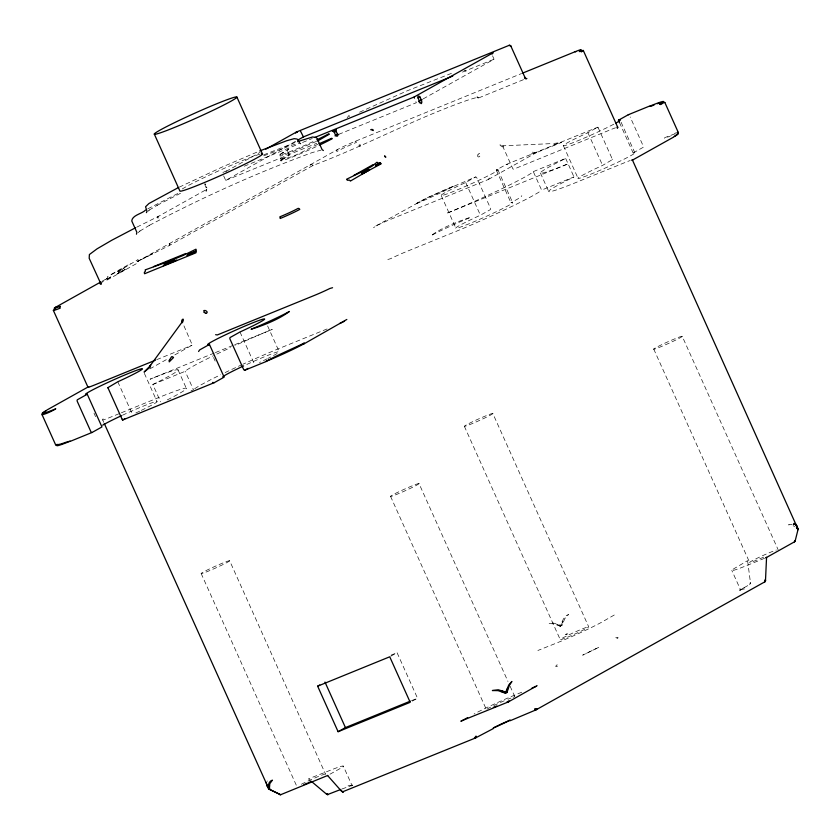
<?xml version="1.0" encoding="UTF-8"?>
<svg xmlns="http://www.w3.org/2000/svg" width="840" height="840" viewBox="0 0 840 840"><rect width="100%" height="100%" fill="white"/><g stroke="black" fill="none" stroke-linecap="round" stroke-linejoin="round"><path stroke-width="0.63" stroke-dasharray="4.2 3.15" d="M598.028 128.006L597.712 127.208L506.069 164.546L496.251 170.037A31.238 1.743 -24.2 0 1 477.456 180.957A31.238 1.743 -24.2 0 1 441.651 195.552A31.238 1.743 -24.2 0 1 465.707 182.49L475.524 176.999A1.565 0.84 67.8 0 1 476.889 178.007L490.319 207.879A1.565 0.84 67.8 0 1 490.224 209.706L480.406 215.197A31.238 1.743 -24.2 0 0 456.351 228.26A31.238 1.743 -24.2 0 0 492.156 213.665A31.238 1.743 -24.2 0 0 510.951 202.755L520.769 197.264L521.808 195.699M740.953 589.575L739.683 590.72L740.124 588.872L731.808 570.381M597.944 127.197L612.507 159.537L602.595 165.406A31.238 1.743 -24.2 0 0 578.54 178.469A31.238 1.743 -24.2 0 0 614.345 163.874A31.238 1.743 -24.2 0 0 633.139 152.964L642.957 147.472A1.565 0.84 67.8 0 0 643.051 145.635L630.168 116.96M560.364 626.031L553.55 623.868L549.077 623.532L553.434 623.028L561.928 625.716L564.764 618.66L568.596 614.46C563.703 615.972 562.107 621.81 560.364 626.031L556.185 623.931L560.227 626.504A1.565 0.892 -33.9 0 0 561.928 625.716M347.183 117.663L348.999 115.542A1.565 0.84 67.8 0 0 349.671 116.424M489.29 178.017L488.344 179.477L390.968 219.198A15.614 0.871 -24.2 0 0 375.837 225.992L373.558 227.734M103.068 418.803L102.627 419.79A15.614 0.871 -24.2 0 0 109.494 417.617L120.215 413.249M536.476 152.618L531.678 152.103A1.565 1.292 87.4 0 0 530.891 154.088L536.476 152.618L561.603 142.391L554.106 144.627A1.565 1.292 87.4 0 0 552.447 143.64L561.372 142.475M279.741 154.791L288.824 149.047L287.448 149.51A1.565 0.84 67.8 0 0 287.354 151.337L288.624 154.182A1.565 0.84 67.8 0 1 288.53 156.009L284.141 158.477M280.707 160.734L281.505 160.062M614.271 615.006L601.965 622.041A35.144 1.964 -24.2 0 1 557.981 642.474L537.884 650.486M147.924 211.312L149.404 209.979M138.243 232.575L140.038 230.958M503.034 147.042L501.134 145.94A1.565 0.84 67.8 0 1 499.957 144.869C501.207 143.966 504.683 146.328 503.076 147.053L512.936 168.966L513.765 169.155L610.911 129.57A15.614 0.871 -24.2 0 1 615.478 127.817M764.547 558.296L747.369 565.288A35.144 1.964 -24.2 0 1 736.375 567.263L747.464 560.731M100.065 283.784L107.142 278.45A1.565 1.46 57.3 0 0 107.52 276.654L124.362 267.74L120.897 270.417L117.883 271.688L137.981 259.613A1.565 1.113 62.5 0 1 137.571 261.44L137.046 261.713A1.565 1.312 60.8 0 0 136.763 263.456L105.966 280.675L105.808 279.899A1.565 1.312 60.8 0 1 106.554 278.764L107.142 278.45M174.846 354.879L192.297 345.051L183.12 323.946M149.069 210.178L157.437 205.139M204.897 183.635A1.565 1.312 60.8 0 0 204.992 184.79L205.485 184.695A1.565 0.84 67.8 0 1 205.265 183.928M204.992 184.79C205.706 188.906 207.596 188.349 205.485 184.695M139.713 231.158L149.782 225.089M288.53 156.009A1.565 1.312 60.8 0 0 289.118 154.098L288.046 151.116L287.354 151.337M289.118 154.098L288.624 154.182M281.169 160.262L284.435 158.298M740.618 589.775L744.398 587.496M111.468 274.207L130.82 263.372M226.034 171.423L260.116 152.345M136.868 227.115L158.56 216.29L206.672 189.378A1.565 0.84 67.8 0 0 206.766 187.541M223.65 175.854L225.729 180.38L296.583 140.742M423.203 98.868L494.056 59.23L492.555 55.807M102.05 281.274L106.554 278.764M137.046 261.713L337.481 149.552A14.06 0.788 -24.2 0 1 355.079 141.383L521.556 73.542M523.488 79.664L478.926 97.818L475.23 97.892L468.048 100.044C415.076 118.451 365.757 145.656 313.288 165.322L169.176 245.584L137.571 261.44M375.837 225.992L427.067 197.799L475.524 176.999M149.793 368.897L168.011 358.701M488.344 179.477L536.077 152.785M613.82 124.183A31.238 1.743 -24.2 0 1 566.864 144.942A31.238 1.743 -24.2 0 1 587.895 132.699L597.712 127.208M390.789 656.208L397.068 652.691L417.522 698.208L411.243 701.726M329.983 774.207L338.782 769.293A35.144 1.964 -24.2 0 0 327.779 771.267L308.427 778.869L310.349 780.497M744.103 587.675L749.595 584.609A1.565 1.312 60.8 0 0 750.173 582.687A1.565 0.588 -7.4 0 1 749.91 583.538A1.565 0.84 67.8 0 1 749.595 584.609M147.819 208.834L178.353 193.21M157.143 205.317L182.553 192.245M149.489 225.267C202.136 197.61 256.473 172.924 312.354 152.534L320.985 150.14M137.823 261.293L152.68 253.712L147.284 256.452M179.267 187.152L222.442 166.918L259.665 150.959M316.512 141.509C314.255 141.414 266.752 164.882 283.5 152.229A28.896 1.617 -24.2 0 0 285.989 153.163A28.896 1.617 -24.2 0 0 315.777 140.333M317.793 144.354C305.371 149.656 293.822 158.025 280.865 159.18L279.584 156.334M359.583 112.214L407.348 90.741L453.138 72.692M222.905 172.463L228.805 169.838M263.76 154.822L296.383 142.044M462.483 72.093L494.056 59.23M244.283 166.204L297.717 144.428M302.568 142.453L312.281 138.495M225.729 180.38L316.785 143.273M338.646 134.369L416.346 102.701L414.425 98.438M533.306 171.612L565.667 158.424A63.252 3.528 -24.2 0 0 568.428 163.706L446.229 213.507A63.252 3.528 -24.2 0 0 533.306 171.612L541.611 190.103L573.972 176.915A63.252 3.528 -24.2 0 0 576.734 182.196L625.611 162.278A15.614 0.871 -24.2 0 1 630.178 160.534M156.713 359.667L191.929 345.324M214.179 353.084L150.055 379.218A63.252 3.528 -24.2 0 1 152.817 384.5L160.608 401.825M215.387 352.59L233.531 345.198M234.738 344.705L272.244 329.417A63.252 3.528 -24.2 0 0 234.833 345.66M152.817 384.5L185.178 371.312A63.252 3.528 -24.2 0 1 213.402 355.751M121.412 412.766L158.361 397.698A63.252 3.528 -24.2 0 1 166.834 400.134M327.044 328.965L280.56 347.907A63.252 3.528 -24.2 0 0 243.138 364.14M191.09 390.779L193.484 389.802L185.178 371.312M391.062 655.148L397.068 652.691M411.516 700.654L417.522 698.208M521.756 692.223L517.178 694.082A35.144 1.964 -24.2 0 0 474.086 714.021M263.697 155.831L291.291 145.362L298.704 143.304M342.027 788.97L351.939 785.442M674.846 133.833L664.661 137.686L664.619 138.359A30.45 1.701 -24.2 0 1 670.299 136.122M266.816 781.284L267.561 781.043M676.515 132.531L674.814 133.434M506.069 164.546L507.896 164.745M387.828 259.476L390.537 258.709A15.614 0.871 -24.2 0 1 405.668 251.906L454.545 231.998A63.252 3.528 -24.2 0 0 541.611 190.103M501.669 145.866L552.773 143.566M792.099 524.265L788.529 524.832L791.994 525.158M740.25 589.67L744.303 588.934L740.155 590.058M352.159 785.295C341.103 786.335 356.181 786.471 351.656 784.665L343.34 766.175M464.111 70.476L466.053 71.211L465.266 70.14M793.118 525.599L794.598 526.68M611.94 158.97L612.507 159.537M621.138 122.325L634.799 152.702M619.49 122.588L633.139 152.964M682.238 336.357A15.614 0.871 -24.2 0 1 660.66 346.826A15.614 0.871 -24.2 0 1 661.07 344.978A15.614 0.871 -24.2 0 1 682.238 336.357L778.113 549.696M587.895 132.699L602.595 165.406M563.43 145.772L578.141 178.49M653.74 349.083L749.616 562.422M565.667 158.424L573.972 176.915M540.425 173.04L548.74 191.531M497.9 169.785L512.6 202.493M496.251 170.037L510.951 202.755M465.707 182.49L480.406 215.197M441.242 195.562L455.942 228.281M492.839 413.532A15.614 0.871 -24.2 0 1 471.261 424.001A15.614 0.871 -24.2 0 1 471.681 422.163A15.614 0.871 -24.2 0 1 492.839 413.532L588.725 626.881A15.614 0.871 -24.2 0 1 567.147 637.34A15.614 0.871 -24.2 0 1 567.557 635.502A15.614 0.871 -24.2 0 1 588.725 626.881M464.342 426.258L560.227 639.607M419.044 483.609A15.614 0.871 -24.2 0 1 397.467 494.078A15.614 0.871 -24.2 0 1 397.887 492.23A15.614 0.871 -24.2 0 1 419.044 483.609L507.969 681.461M510.111 686.227L514.931 696.948M390.548 496.335L486.433 709.674M267.603 325.92L279.153 351.624A31.238 1.743 -24.2 0 0 244.65 365.442M239.988 331.989L254.688 364.707M213.57 357.546L215.145 361.053M178.048 369.883L186.365 388.374M229.656 560.784A15.614 0.871 -24.2 0 1 208.078 571.252A15.614 0.871 -24.2 0 1 208.488 569.415A15.614 0.871 -24.2 0 1 229.656 560.784L325.531 774.134M144.365 373.38L156.965 401.415M117.8 381.78L132.5 414.498M201.159 573.51L297.034 786.86M102.701 419.969L103.772 422.363M94.007 413.175L95.582 416.682M280.865 159.18L284.875 157.332L284.666 158.035A30.45 1.701 -24.2 0 0 287.69 158.876A30.45 1.701 -24.2 0 0 319.809 144.953M747.631 560.942L750.488 582.928M355.079 141.383A1.565 0.84 67.8 0 1 356.454 142.391A15.614 0.871 -24.2 0 0 336.903 151.473A1.565 1.312 60.8 0 1 337.481 149.552M301.381 784.245A15.614 0.871 -24.2 0 1 318.612 776.391A15.614 0.871 -24.2 0 1 324.986 774.627M182.28 188.979A45.287 2.531 -24.2 0 1 221.876 169.407A45.287 2.531 -24.2 0 1 260.536 154.025M206.672 189.378A1.565 1.312 60.8 0 0 206.084 191.299A3.119 1.67 67.8 0 0 206.273 187.635M158.834 216.143A1.565 1.312 60.8 0 0 158.246 218.064L157.616 217.938A1.565 0.766 64 0 1 157.847 216.647M287.837 151.253A1.565 1.312 60.8 0 1 288.425 149.331M478.716 97.881A1.565 0.84 67.8 0 1 477.55 96.81L476.868 97.041A1.565 1.554 0 0 0 478.128 97.955M313.288 165.322A1.565 0.84 67.8 0 1 311.913 164.304L309.96 165.218A1.565 1.312 60.8 0 1 309.382 167.139M277.137 353.493A31.238 1.743 -24.2 0 1 268.202 358.281M267.215 358.764A31.238 1.743 -24.2 0 1 259.507 362.471M122.462 415.233A31.238 1.743 -24.2 0 1 155.652 401.625A31.238 1.743 -24.2 0 1 140.742 410.644M139.629 411.18A31.238 1.743 -24.2 0 1 133.718 413.942M194.702 388.773A63.252 3.528 -24.2 0 1 220.573 374.787M225.162 372.561A63.252 3.528 -24.2 0 1 242.036 364.655M216.857 354.07A63.252 3.528 -24.2 0 1 230.465 347.666M763.623 557.13A15.614 0.871 -24.2 0 1 751.653 561.047A15.614 0.871 -24.2 0 1 776.328 550.022M486.98 709.191A15.614 0.871 -24.2 0 1 492.702 706.094M493.763 705.579A15.614 0.871 -24.2 0 1 506.919 699.668M508.011 699.216A15.614 0.871 -24.2 0 1 510.919 698.061M513.135 697.274A15.614 0.871 -24.2 0 1 514.5 696.896M477.844 154.906C476.637 158.256 480.869 157.101 479.955 154.707L480.354 154.403A1.565 0.84 67.8 0 1 479.189 153.342L477.844 154.906M469.171 217.718L469.119 218.033A30.45 1.701 -24.2 0 0 430.994 235.736C440.759 228.155 456.246 222.191 469.171 217.718M416.315 203.732C428.495 198.544 443.037 191.909 454.587 185.692A30.45 1.701 -24.2 0 0 416.462 203.406L416.315 203.732M562.548 621.569L561.309 625.601L563.168 621.821L562.548 621.569M557.141 664.692L555.671 666.246A1.565 1.312 60.8 0 0 557.046 666.519A1.565 0.84 67.8 0 0 557.141 664.692M110.901 276.895L105.808 279.899L110.901 276.895M125.265 269.419L117.191 273.945L125.265 269.419M120.971 270.889L118.419 272.538L120.971 270.889M169.754 243.663L169.26 243.915A1.565 0.766 64 0 1 169.502 244.997L169.701 245.144A1.565 1.312 60.8 0 0 169.754 243.663M598.752 647.325L582.687 655.158L598.752 647.325M360.276 144.543L358.89 145.162A1.565 0.84 67.8 0 0 359.814 146.191L360.413 146.076A1.565 0.683 64.3 0 0 360.276 144.543M615.762 637.455A1.565 0.588 -7.4 0 0 617.946 637.319A1.565 0.84 67.8 0 1 617.631 638.379A1.565 1.312 60.8 0 1 615.762 637.455M566.864 634.61A1.565 0.84 67.8 0 0 567.178 633.538A1.565 0.892 -33.9 0 1 565.488 634.326A1.565 1.312 60.8 0 0 566.864 634.61"/><path stroke-width="1.26" d="M269.388 789.232L269.787 783.699L272.433 780.161C268.653 780.707 267.236 786.849 269.388 789.232L267.257 786.219L268.937 789.086L267.781 786.471M510.195 720.731L536.004 709.863L764.736 581.889A1.565 1.312 60.8 0 0 765.481 580.745L766.563 557.308L765.692 557.823M414.141 97.073L414.215 97.892M327.516 775.446L341.607 791.322M122.367 419.181L122.692 419.99L214.326 382.641L224.144 377.149L209.444 344.442A31.238 1.743 -24.2 0 1 228.239 333.522A31.238 1.743 -24.2 0 1 264.043 318.927A31.238 1.743 -24.2 0 1 239.988 331.989L230.181 337.481A1.565 0.84 67.8 0 0 230.087 339.318L243.506 369.18A1.565 0.84 67.8 0 0 244.881 370.188L266.259 361.483M797.013 526.008L795.354 523.688L794.031 523.436L793.475 524.486C796.94 522.165 797.885 532.739 797.843 528.759L632.394 159.936A15.614 0.871 -24.2 0 1 632.468 160.115L673.627 137.088M122.377 419.895L107.888 387.66L117.8 381.78A31.238 1.743 -24.2 0 0 141.855 368.718A31.238 1.743 -24.2 0 0 106.05 383.313A31.238 1.743 -24.2 0 0 87.255 394.233L77.438 399.725A1.565 0.84 67.8 0 0 77.343 401.552L90.773 431.424A1.565 0.84 67.8 0 0 92.138 432.432L101.955 426.941L87.255 394.233M506.572 692.244L507.738 687.635L506.993 692.412A1.565 1.029 -13.6 0 1 505.302 693.189L498.141 690.638L492.377 690.533L498.246 689.766L506.993 692.412L509.355 685.429L511.896 681.471L508.83 684.852L505.302 693.189M766.3 557.592L794.315 541.926A1.565 0.84 67.8 0 0 794.63 540.855L795.186 540.876L797.969 529.756M797.843 529.683L797.097 526.312L798 529.2L796.394 527.079M617.337 128.394L617.768 127.407A15.614 0.871 -24.2 0 0 616.917 127.365M198.587 351.498L199.626 349.933L209.444 344.442M182.658 321.048C182.984 325.49 180.012 320.187 183.015 319.053A1.565 0.84 67.8 0 1 183.078 320.733L150.234 365.663M492.114 54.012L492.755 53.088M146.433 212.646L146.99 211.197L145.561 206.766L148.922 203.522L178.143 187.709M136.447 234.192L136.878 232.344L131.764 220.962C132.248 215.04 142.159 213.78 145.541 210.053M100.065 283.784L100.621 282.334L101.094 284.319L89.187 258.3L89.386 254.552L97.052 248.84L111.699 240.293L135.702 227.692M346.836 319.463L303.408 344.221M537.096 685.692L508.294 701.946L460.709 721.172M57.151 444.308L56.059 445.284L55.556 444.654L42.126 414.792L42 413.994L46.242 410.54A30.45 1.701 -24.2 0 0 55.776 408.828C51.765 411.254 46.473 413.794 42.126 414.792M525.221 77.438L524.528 77.669A1.565 0.84 67.8 0 0 525.903 78.677L526.88 78.508A1.565 1.312 60.8 0 1 525.021 77.574L510.951 46.284A1.565 1.312 60.8 0 0 509.093 45.36L296.478 132.006L265.797 149.173M150.318 367.006L144.091 372.089L150.738 365.243A1.565 1.25 36 0 0 150.15 366.66M327.789 775.446L280.844 794.64A1.565 0.84 67.8 0 1 280.14 794.514L269.598 789.39L280.14 794.514L279.468 794.356A1.565 1.312 60.8 0 0 280.844 794.64M373.086 164.651L353.724 175.476M297.728 140.102L303.44 136.899L452.77 76.052M493.08 52.836L414.194 96.968L314.706 137.498M418.635 101.43L422.058 99.508M55.965 307.062A14.06 0.788 -24.2 0 0 60.365 306.274A1.565 0.84 67.8 0 0 60.27 308.102A15.614 0.871 -24.2 0 1 55.388 308.983A1.565 1.312 60.8 0 1 55.965 307.062L100.926 281.904M46.767 410.099L87.927 387.072A15.614 0.871 -24.2 0 0 94.784 384.909L155.505 360.171M615.972 123.029A31.238 1.743 -24.2 0 0 618.44 120.246L628.257 114.755L649.635 106.04M122.692 419.99L124.866 418.761M244.881 370.188L248.147 368.361M317.646 686.175L389.739 656.796L410.193 702.314L338.1 731.693L317.646 686.175L319.746 684.999M338.1 731.693L345.429 727.587L410.319 701.148M467.691 717.591L461.612 720.972M334.268 132.332L336.221 131.418A1.565 0.84 67.8 0 1 336.315 129.591L332.409 131.407A1.565 1.312 60.8 0 1 334.268 132.332L335.548 135.177A1.565 1.312 60.8 0 0 337.407 136.101A1.565 0.84 67.8 0 0 337.502 134.264L336.221 131.418M335.548 135.177L337.502 134.264M420.053 97.146L418.089 98.059L419.37 100.905A1.565 0.84 67.8 0 1 419.276 102.732A1.565 1.312 60.8 0 1 421.134 103.656A3.119 1.67 67.8 0 0 421.323 99.992L420.053 97.146A1.565 1.312 60.8 0 0 418.183 96.222A1.565 0.84 67.8 0 0 418.089 98.059M421.323 99.992L419.37 100.905M493.374 728.543L475.419 738.003L342.584 791.826L343.245 791.837A1.565 0.84 67.8 0 1 342.5 791.417A1.565 0.735 -41.9 0 1 341.596 790.85A1.565 1.312 60.8 0 0 343.119 791.857L343.455 791.774M317.604 140.994L329.385 134.148L328.703 133.802A28.896 1.617 -24.2 0 1 316.848 139.818M318.885 143.84L331.632 138.275L332.315 138.621A30.45 1.701 -24.2 0 1 319.809 144.953M536.298 686.28L532.056 688.023M185.777 253.502L153.489 266.647M335.002 135.849L338.646 134.369M522.764 73.048L575.022 51.755A14.06 0.788 -24.2 0 1 579.422 50.967A1.565 1.312 60.8 0 1 581.28 51.891A15.614 0.871 -24.2 0 0 579.306 51.618M70.76 441.147L92.138 432.432M328.314 794.493L327.432 794.619L340.882 789.422M259.665 150.959L286.587 140.774L294.137 138.663L297.171 139.052M650.591 106.397L654.066 105.032M297.57 141.624L312.596 136.972L316.481 137.624M657.478 103.719L660.775 102.543M632.468 160.115L631.596 160.136M87.927 387.072L88.798 387.051M214.326 382.641L212.499 382.452M332.567 287.721L329.858 288.488A15.614 0.871 -24.2 0 1 314.727 295.281L217.329 334.94L215.618 334.698M511.161 46.148L510.468 46.379A1.565 0.84 67.8 0 0 510.279 46.022M677.282 133.833A30.45 1.701 -24.2 0 1 674.153 136.647L678.395 133.192L678.269 132.395L664.85 102.533L661.059 102.827M677.418 132.279L678.269 132.395M55.556 444.654C60.564 445.106 65.384 441.808 70.308 441.157A30.45 1.701 -24.2 0 1 57.887 444.612M326.666 794.273L326.939 794.22A1.565 1.312 60.8 0 0 327.978 794.577L327.863 794.514A1.565 0.84 67.8 0 1 326.939 793.485L326.666 794.273L311.304 781.305M300.594 143.63L299.534 143.062L298.043 139.871M323.369 150.538L322.098 149.625L316.985 138.243M650.349 106.166L650.097 106.029A30.45 1.701 -24.2 0 1 659.621 104.317C661.49 105.798 663.569 100.8 664.85 102.533M268.737 788.739L269.808 789.159L268.601 785.442L268.737 788.739L104.307 423.56M795.186 540.876L795.05 540.782A1.565 1.312 60.8 0 1 794.315 541.926M108.455 388.227L107.888 387.66M300.625 131.376L303.44 136.899M796.541 527.678L797.769 529.242M765.66 580.503L764.831 580.051A1.565 0.84 67.8 0 1 764.736 581.889M618.44 120.246L619.49 122.588M236.933 97.146A45.287 2.531 -24.2 0 1 174.353 127.502A45.287 2.531 -24.2 0 1 175.56 122.157A45.287 2.531 -24.2 0 1 236.933 97.146L262.5 154.046M154.297 134.054L179.865 190.942A45.287 2.531 -24.2 0 0 225.887 173.145A45.287 2.531 -24.2 0 0 261.272 153.867M324.975 682.07L345.429 727.587M53.351 310.369L88.001 387.261M583.307 50.505L617.694 127.218M267.089 785.977L266.248 782.733M311.042 781.557A15.614 0.871 -24.2 0 1 308.269 782.775M307.367 783.163A15.614 0.871 -24.2 0 1 303.954 784.591M509.093 45.36A1.565 0.84 67.8 0 1 510.048 45.717M297.433 132.363A1.565 0.84 67.8 0 0 296.478 132.006A1.565 1.312 60.8 0 0 295.743 133.15M575.022 51.755A1.565 0.84 67.8 0 1 575.726 51.88M344.568 321.195A15.614 0.871 -24.2 0 1 339.675 323.526M222.747 376.803A31.238 1.743 -24.2 0 1 243.621 365.915M102.69 425.166A31.238 1.743 -24.2 0 1 121.422 415.716M628.257 114.755A1.565 0.84 67.8 0 1 628.708 114.744M496.766 705.989A15.614 0.871 -24.2 0 1 493.353 707.417M195.709 251.402L195.899 252.829L144.585 273.745A1.565 0.84 67.8 0 1 144.512 272.066L144.847 271.824A1.565 1.092 68.9 0 0 145.184 269.892L174.436 259.308L169.68 261.66L163.254 263.571L182.71 255.665L195.941 249.207A1.565 0.546 67 0 1 196.214 250.803L188.339 254.363L195.709 251.402M251.276 329.165C263.55 325.521 279.752 318.885 289.401 311.451A30.45 1.701 -24.2 0 1 251.276 329.165M304.143 343.088L303.933 343.791A30.45 1.701 -24.2 0 1 265.808 361.494C277.505 355.005 291.175 349.398 304.143 343.088M169.281 360.392L169.228 361.862L173.534 357.546A1.565 1.25 36 0 0 171.507 356.78L169.281 360.392M501.816 690.974L501.575 691.572L505.638 692.685L501.816 690.974M362.796 172.683L361.515 174.384L381.139 163.863L379.974 162.887L378.641 163.149A1.565 1.46 57.3 0 1 377.024 162.204L371.889 166.309L360.812 172.505L364.812 171.014L367.521 169.06L346.574 179.246A1.565 1.113 62.5 0 0 348.254 180.264L348.82 180.085A1.565 1.312 60.8 0 1 350.343 181.094L369.59 169.859L362.796 172.683M371.102 129.707L371.038 129.77A1.565 1.554 28.5 0 1 373.096 130.557L373.096 130.074A1.565 1.312 60.8 0 0 371.438 129.496L371.102 129.707M379.974 162.887L375.606 165.291L379.974 162.887M165.974 263.676L163.359 265.65L176.82 260.169L165.974 263.676M384.804 156.03L384.605 156.156A1.565 1.554 28.5 0 0 385.875 157.08L385.613 156.881A1.565 1.312 60.8 0 1 384.804 156.03M380.656 163.222L375.438 165.963L380.656 163.222M368.487 170.069L365.127 171.392L368.487 170.069M205.821 313.31L203.858 312.27A1.565 0.84 67.8 0 0 203.784 310.58C205.8 309.645 209.139 312.869 205.821 313.31M501.491 723.923C472.542 737.909 531.605 710.462 501.491 723.923M195.678 252.063L187.152 255.371L195.678 252.063M175.161 260.463L169.964 262.605L175.161 260.463M536.75 708.719L534.639 708.845A1.565 0.84 67.8 0 0 536.004 709.863A1.565 1.312 60.8 0 0 536.75 708.719M280.308 216.647A1.565 0.84 67.8 0 0 280.214 218.474A15.614 0.871 -24.2 0 0 299.764 209.391A1.565 1.312 60.8 0 0 297.906 208.467A14.06 0.788 -24.2 0 1 280.308 216.647M474.474 737.646A1.565 0.735 -41.9 0 0 476.007 736.082A1.565 1.312 60.8 0 1 475.419 738.003A1.565 0.84 67.8 0 1 474.474 737.646M507.339 701.589A1.565 0.84 67.8 0 0 508.294 701.946A1.565 1.312 60.8 0 0 509.03 700.812A1.565 1.029 -13.6 0 1 507.339 701.589"/></g></svg>
